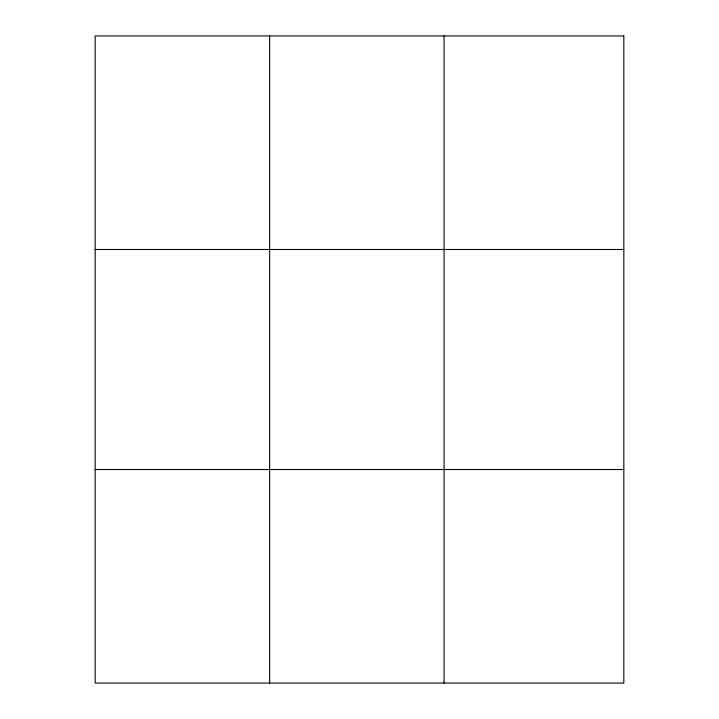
<?xml version="1.0" encoding="UTF-8"?>
<svg xmlns="http://www.w3.org/2000/svg" width="719" height="719" viewBox="0 0 719 719"><rect width="100%" height="100%" fill="white"/><g stroke="black" fill="none" stroke-linecap="round" stroke-linejoin="round"><path stroke-width="1.08" d="M269.634 683.05L269.634 35.95M444.081 683.05L444.081 35.95M95.178 249.493L623.822 249.493M95.178 469.507L623.822 469.507M623.822 35.95L623.822 683.05L95.178 683.05L95.178 35.95L623.822 35.95"/></g></svg>
